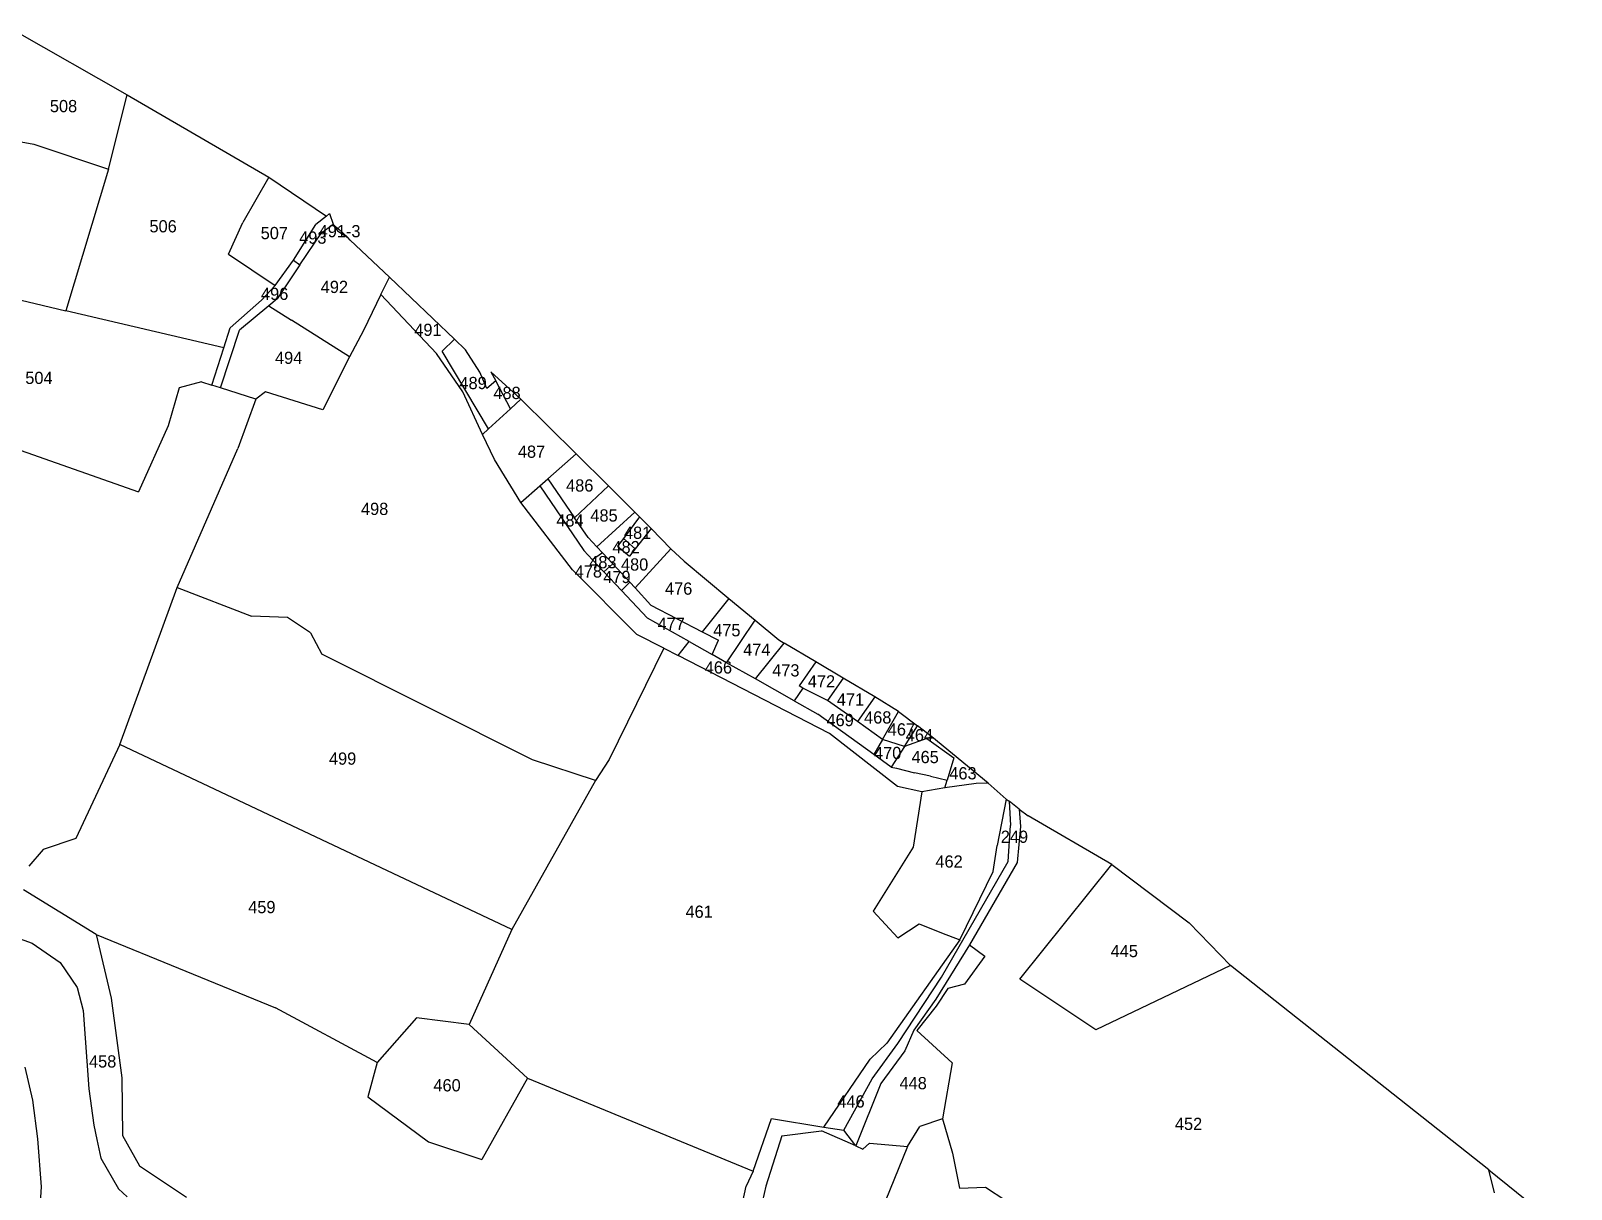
# Model space of a CAD drawing. Header units: metres. Extents: x 215851 to 218449, y 2702083 to 2704249.
# Drawn here: x 216595.1 to 216910.1, y 2703966.3 to 2704203.2 of the extents above; entities that cross this region are included whole.
import ezdxf
from ezdxf.enums import TextEntityAlignment as Align

# ---------------------------------------------------------------- set-up
doc = ezdxf.new("R2010")
doc.units = ezdxf.units.M

msp = doc.modelspace()

# ---------------------------------------------------------------- linework, layer by layer
at = {"layer": 'LIN'}
for p, q in [((216591.85, 2704203.15), (216614.78, 2704190.09)), ((216611, 2704174.84), (216614.78, 2704190.09)), ((216614.78, 2704190.09), (216643.8, 2704173.2)), ((216588.61, 2704181.29), (216595.73, 2704179.95)), ((216595.73, 2704179.95), (216611, 2704174.84)), ((216611, 2704174.84), (216602.3, 2704145.92)), ((216643.8, 2704173.2), (216638.48, 2704163.95)), ((216643.8, 2704173.2), (216655.54, 2704165.27)), ((216655.54, 2704165.27), (216653.36, 2704163.56)), ((216655.54, 2704165.27), (216656.17, 2704165.78)), ((216656.17, 2704165.78), (216656.93, 2704163.59)), ((216635.52, 2704157.48), (216638.48, 2704163.95)), ((216648.81, 2704156.23), (216653.36, 2704163.56)), ((216650.12, 2704155.27), (216654.55, 2704161.87)), ((216654.55, 2704161.87), (216656.93, 2704163.59)), ((216657.04, 2704163.42), (216656.93, 2704163.59)), ((216657.04, 2704163.42), (216658.09, 2704162.58)), ((216657.04, 2704163.42), (216657.83, 2704162.27)), ((216657.83, 2704162.27), (216659.9, 2704160.86)), ((216658.09, 2704162.58), (216659.9, 2704160.86)), ((216660.43, 2704160.35), (216659.9, 2704160.86)), ((216668.43, 2704152.75), (216660.43, 2704160.35)), ((216555.26, 2704157.01), (216602.3, 2704145.92)), ((216635.52, 2704157.48), (216645.07, 2704151.1)), ((216645.07, 2704151.1), (216648.81, 2704156.23)), ((216648.81, 2704156.23), (216650.12, 2704155.27)), ((216650.12, 2704155.27), (216645.49, 2704148.37)), ((216666.71, 2704149.24), (216668.43, 2704152.75)), ((216681.75, 2704140.08), (216668.43, 2704152.75)), ((216645.07, 2704151.1), (216642.27, 2704148.06)), ((216666.71, 2704149.24), (216663.1, 2704141.87)), ((216666.71, 2704149.24), (216678.09, 2704137.15)), ((216635.88, 2704142.44), (216642.27, 2704148.06)), ((216643.78, 2704146.95), (216637.76, 2704141.96)), ((216645.49, 2704148.37), (216643.78, 2704146.95)), ((216643.78, 2704146.95), (216648.44, 2704144)), ((216634.55, 2704138.32), (216602.3, 2704145.92)), ((216660.29, 2704136.49), (216648.44, 2704144)), ((216633.91, 2704130.12), (216637.76, 2704141.96)), ((216634.55, 2704138.32), (216635.88, 2704142.44)), ((216663.1, 2704141.87), (216660.29, 2704136.49)), ((216679.23, 2704137.65), (216681.75, 2704140.08)), ((216681.75, 2704140.08), (216684.01, 2704137.93)), ((216632.1, 2704130.69), (216634.55, 2704138.32)), ((216683.41, 2704129.33), (216678.09, 2704137.15)), ((216688.71, 2704121.77), (216679.23, 2704137.65)), ((216686.91, 2704133.32), (216684.01, 2704137.93)), ((216660.29, 2704136.49), (216654.81, 2704125.63)), ((216629.98, 2704131.36), (216625.46, 2704130.15)), ((216629.98, 2704131.36), (216632.1, 2704130.69)), ((216633.91, 2704130.12), (216632.1, 2704130.69)), ((216688.33, 2704130), (216686.91, 2704133.32)), ((216690.16, 2704131.6), (216688.33, 2704130)), ((216689.2, 2704133.42), (216695.31, 2704127.86)), ((216689.2, 2704133.42), (216690.16, 2704131.6)), ((216693.18, 2704125.89), (216690.16, 2704131.6)), ((216562.23, 2704128.24), (216617.15, 2704108.89)), ((216625.46, 2704130.15), (216623.19, 2704122.39)), ((216641.1, 2704127.85), (216633.91, 2704130.12)), ((216641.1, 2704127.85), (216637.47, 2704117.75)), ((216643.08, 2704129.31), (216641.1, 2704127.85)), ((216654.81, 2704125.63), (216643.08, 2704129.31)), ((216687.48, 2704120.63), (216683.41, 2704129.33)), ((216695.31, 2704127.86), (216693.18, 2704125.89)), ((216695.31, 2704127.86), (216706.59, 2704116.64)), ((216693.18, 2704125.89), (216690.95, 2704123.84)), ((216623.19, 2704122.39), (216617.15, 2704108.89)), ((216687.48, 2704120.63), (216688.71, 2704121.77)), ((216690.95, 2704123.84), (216688.71, 2704121.77)), ((216625.06, 2704089.29), (216637.47, 2704117.75)), ((216689.95, 2704115.48), (216687.48, 2704120.63)), ((216695.31, 2704106.68), (216689.95, 2704115.48)), ((216706.59, 2704116.64), (216700.82, 2704111.54)), ((216706.59, 2704116.64), (216713.2, 2704110.08)), ((216699.19, 2704110.11), (216700.82, 2704111.54)), ((216700.82, 2704111.54), (216706.3, 2704103.54)), ((216695.31, 2704106.68), (216699.19, 2704110.11)), ((216699.19, 2704110.11), (216708.18, 2704096.88)), ((216713.2, 2704110.08), (216706.3, 2704103.54)), ((216713.2, 2704110.08), (216718.61, 2704104.71)), ((216705.88, 2704092.92), (216695.31, 2704106.68)), ((216709.05, 2704099.52), (216706.3, 2704103.54)), ((216718.61, 2704104.71), (216710.81, 2704097.64)), ((216719.57, 2704103.75), (216716.27, 2704099.37)), ((216718.61, 2704104.71), (216719.57, 2704103.75)), ((216719.57, 2704103.75), (216721.95, 2704101.38)), ((216710.81, 2704097.64), (216709.05, 2704099.52)), ((216716.27, 2704099.37), (216715.07, 2704097.77)), ((216716.27, 2704099.37), (216718.69, 2704097.23)), ((216721.95, 2704101.38), (216718.69, 2704097.23)), ((216721.95, 2704101.38), (216725.97, 2704097.23)), ((216709.99, 2704094.96), (216708.18, 2704096.88)), ((216711.99, 2704096.38), (216709.99, 2704094.96)), ((216711.99, 2704096.38), (216710.81, 2704097.64)), ((216711.99, 2704096.38), (216714.1, 2704094.13)), ((216715.07, 2704097.77), (216717.51, 2704095.74)), ((216718.69, 2704097.23), (216717.51, 2704095.74)), ((216725.97, 2704097.23), (216718.65, 2704089.24)), ((216725.97, 2704097.23), (216728.7, 2704094.68)), ((216719.05, 2704079.74), (216705.88, 2704092.92)), ((216709.99, 2704094.96), (216712.27, 2704092.55)), ((216712.27, 2704092.55), (216714.1, 2704094.13)), ((216715.9, 2704088.69), (216712.27, 2704092.55)), ((216717.6, 2704090.4), (216714.1, 2704094.13)), ((216728.7, 2704094.68), (216737.85, 2704087.09)), ((216717.6, 2704090.4), (216715.9, 2704088.69)), ((216718.65, 2704089.24), (216717.6, 2704090.4)), ((216613.28, 2704057.25), (216625.06, 2704089.29)), ((216625.06, 2704089.29), (216640.26, 2704083.45)), ((216715.9, 2704088.69), (216721.2, 2704083.06)), ((216718.65, 2704089.24), (216721.88, 2704085.7)), ((216737.85, 2704087.09), (216732.38, 2704080.29)), ((216737.85, 2704087.09), (216743.25, 2704082.61)), ((216647.57, 2704083.22), (216640.26, 2704083.45)), ((216652.3, 2704080.02), (216647.57, 2704083.22)), ((216729.7, 2704078.27), (216721.2, 2704083.06)), ((216721.88, 2704085.7), (216732.38, 2704080.29)), ((216652.3, 2704080.02), (216654.61, 2704075.7)), ((216732.38, 2704080.29), (216735.72, 2704078.56)), ((216737.38, 2704073.94), (216743.25, 2704082.61)), ((216743.25, 2704082.61), (216748.07, 2704078.6)), ((216724.52, 2704076.91), (216713.39, 2704054.16)), ((216724.52, 2704076.91), (216719.05, 2704079.74)), ((216724.52, 2704076.91), (216727.46, 2704075.39)), ((216727.46, 2704075.39), (216729.7, 2704078.27)), ((216729.7, 2704078.27), (216734.4, 2704075.62)), ((216734.4, 2704075.62), (216735.72, 2704078.56)), ((216743.27, 2704070.62), (216749.15, 2704077.94)), ((216748.07, 2704078.6), (216749.15, 2704077.94)), ((216755.62, 2704074.11), (216749.15, 2704077.94)), ((216697.71, 2704054.09), (216654.61, 2704075.7)), ((216758.41, 2704059.44), (216727.46, 2704075.39)), ((216737.38, 2704073.94), (216734.4, 2704075.62)), ((216743.27, 2704070.62), (216737.38, 2704073.94)), ((216755.62, 2704074.11), (216752.24, 2704069.25)), ((216761.23, 2704070.78), (216755.62, 2704074.11)), ((216751.19, 2704066.16), (216743.27, 2704070.62)), ((216761.23, 2704070.78), (216758.04, 2704066.25)), ((216767.68, 2704066.97), (216761.23, 2704070.78)), ((216752.97, 2704068.73), (216751.19, 2704066.16)), ((216752.97, 2704068.73), (216752.24, 2704069.25)), ((216758.04, 2704066.25), (216752.97, 2704068.73)), ((216751.19, 2704066.16), (216756.05, 2704063.42)), ((216764.17, 2704061.9), (216758.04, 2704066.25)), ((216767.68, 2704066.97), (216764.17, 2704061.9)), ((216772.53, 2704063.95), (216767.68, 2704066.97)), ((216767.5, 2704055.17), (216756.05, 2704063.42)), ((216769.28, 2704058.27), (216764.17, 2704061.9)), ((216769.28, 2704058.27), (216772.53, 2704063.95)), ((216772.53, 2704063.95), (216776.38, 2704061.01)), ((216773.73, 2704056.84), (216776.38, 2704061.01)), ((216779.32, 2704058.82), (216776.38, 2704061.01)), ((216772.34, 2704048.64), (216758.41, 2704059.44)), ((216769.28, 2704058.27), (216767.5, 2704055.17)), ((216773.73, 2704056.84), (216769.28, 2704058.27)), ((216778.32, 2704058.47), (216773.73, 2704056.84)), ((216779.32, 2704058.82), (216778.32, 2704058.47)), ((216778.32, 2704058.47), (216783.86, 2704054.47)), ((216790.87, 2704049.34), (216779.32, 2704058.82)), ((216613.28, 2704057.25), (216604.3, 2704037.99)), ((216693.44, 2704019.39), (216613.28, 2704057.25)), ((216771.05, 2704052.61), (216767.5, 2704055.17)), ((216773.73, 2704056.84), (216771.05, 2704052.61)), ((216710.55, 2704049.85), (216697.71, 2704054.09)), ((216713.39, 2704054.16), (216710.55, 2704049.85)), ((216771.05, 2704052.61), (216772.09, 2704052.37)), ((216772.09, 2704052.37), (216775.78, 2704051.44)), ((216783.86, 2704054.47), (216782.48, 2704049.96)), ((216710.55, 2704049.85), (216693.44, 2704019.39)), ((216777.31, 2704047.57), (216772.34, 2704048.64)), ((216779.04, 2704050.72), (216775.78, 2704051.44)), ((216779.04, 2704050.72), (216782.48, 2704049.96)), ((216781.99, 2704048.37), (216782.48, 2704049.96)), ((216788.42, 2704049.24), (216781.99, 2704048.37)), ((216790.87, 2704049.34), (216788.42, 2704049.24)), ((216790.87, 2704049.34), (216794.54, 2704046.06)), ((216777.31, 2704047.57), (216775.54, 2704036.23)), ((216781.99, 2704048.37), (216777.31, 2704047.57)), ((216794.54, 2704046.06), (216792.7, 2704036.59)), ((216794.54, 2704046.06), (216795.14, 2704045.61)), ((216797.18, 2704044), (216795.14, 2704045.61)), ((216795.14, 2704045.61), (216795.43, 2704040.67)), ((216797.18, 2704044), (216797.48, 2704040.47)), ((216797.18, 2704044), (216799.02, 2704042.66)), ((216816.13, 2704032.68), (216799.02, 2704042.66)), ((216794.98, 2704033.29), (216795.43, 2704040.67)), ((216797.48, 2704040.47), (216796.78, 2704033.06)), ((216604.3, 2704037.99), (216597.62, 2704035.78)), ((216775.54, 2704036.23), (216767.32, 2704023.12)), ((216791.88, 2704031.28), (216792.7, 2704036.59)), ((216597.62, 2704035.78), (216594.72, 2704032.37)), ((216781.3, 2704009.65), (216794.98, 2704033.29)), ((216796.78, 2704033.06), (216787.06, 2704016.26)), ((216797.33, 2704009.27), (216816.13, 2704032.68)), ((216816.13, 2704032.68), (216831.94, 2704020.74)), ((216785.06, 2704017.27), (216791.88, 2704031.28)), ((216608.48, 2704018.4), (216593.61, 2704027.5)), ((216767.32, 2704023.12), (216772.36, 2704017.72)), ((216772.36, 2704017.72), (216776.73, 2704020.53)), ((216776.73, 2704020.53), (216781.31, 2704018.72)), ((216840.39, 2704012.04), (216831.94, 2704020.74)), ((216591.25, 2704018.12), (216595.39, 2704016.58)), ((216608.48, 2704018.4), (216611.56, 2704005.34)), ((216608.48, 2704018.4), (216645.17, 2704003.38)), ((216693.44, 2704019.39), (216684.77, 2703999.96)), ((216785.06, 2704017.27), (216770.15, 2703996.15)), ((216781.31, 2704018.72), (216785.06, 2704017.27)), ((216595.39, 2704016.58), (216601.1, 2704012.62)), ((216787.06, 2704016.26), (216780.15, 2704005.17)), ((216790.17, 2704013.94), (216786, 2704008.21)), ((216787.06, 2704016.26), (216790.17, 2704013.94)), ((216601.1, 2704012.62), (216604.56, 2704007.56)), ((216840.39, 2704012.04), (216812.9, 2703998.85)), ((216893.26, 2703970.22), (216840.39, 2704012.04)), ((216604.56, 2704007.56), (216605.79, 2704002.86)), ((216772.38, 2703996.06), (216781.3, 2704009.65)), ((216786, 2704008.21), (216782.59, 2704007.31)), ((216812.9, 2703998.85), (216797.33, 2704009.27)), ((216611.56, 2704005.34), (216613.69, 2703989.05)), ((216780.15, 2704005.17), (216775.67, 2703998.79)), ((216782.59, 2704007.31), (216780.21, 2704003.71)), ((216605.79, 2704002.86), (216606.94, 2703986.84)), ((216665.92, 2703992.23), (216645.17, 2704003.38)), ((216673.96, 2704001.35), (216665.92, 2703992.23)), ((216684.77, 2703999.96), (216673.96, 2704001.35)), ((216780.21, 2704003.71), (216776.24, 2703998.71)), ((216684.77, 2703999.96), (216696.66, 2703988.99)), ((216775.67, 2703998.79), (216773.79, 2703994.55)), ((216776.24, 2703998.71), (216783.51, 2703992.14)), ((216766.71, 2703992.91), (216770.15, 2703996.15)), ((216767.16, 2703988.87), (216772.38, 2703996.06)), ((216665.92, 2703992.23), (216664.04, 2703985.19)), ((216757.27, 2703978.94), (216766.71, 2703992.91)), ((216773.79, 2703994.55), (216768.9, 2703987.91)), ((216783.51, 2703992.14), (216781.49, 2703980.71)), ((216595.54, 2703984.52), (216593.94, 2703991.25)), ((216613.69, 2703989.05), (216613.86, 2703977.24)), ((216696.66, 2703988.99), (216687.35, 2703972.36)), ((216696.66, 2703988.99), (216742.82, 2703969.98)), ((216761.38, 2703978.35), (216767.16, 2703988.87)), ((216606.94, 2703986.84), (216607.97, 2703979.4)), ((216768.9, 2703987.91), (216763.78, 2703975.13)), ((216596.54, 2703976.6), (216595.54, 2703984.52)), ((216664.04, 2703985.19), (216676.43, 2703975.95)), ((216607.97, 2703979.4), (216608.58, 2703976.42)), ((216742.82, 2703969.98), (216746.55, 2703980.72)), ((216746.55, 2703980.72), (216757.27, 2703978.94)), ((216774.36, 2703975.04), (216776.91, 2703979.14)), ((216781.49, 2703980.71), (216776.91, 2703979.14)), ((216781.49, 2703980.71), (216783.55, 2703973.64)), ((216597.27, 2703966.74), (216596.54, 2703976.6)), ((216608.58, 2703976.42), (216609.45, 2703972.63)), ((216613.86, 2703977.24), (216617.3, 2703971.07)), ((216748.67, 2703977.17), (216745.41, 2703966.93)), ((216748.67, 2703977.17), (216756.8, 2703978.24)), ((216763.78, 2703975.13), (216756.8, 2703978.24)), ((216757.27, 2703978.94), (216761.38, 2703978.35)), ((216763.78, 2703975.13), (216761.38, 2703978.35)), ((216676.43, 2703975.95), (216687.35, 2703972.36)), ((216774.36, 2703975.04), (216755.86, 2703929.69)), ((216763.78, 2703975.13), (216765.21, 2703974.5)), ((216765.21, 2703974.5), (216766.61, 2703975.68)), ((216766.61, 2703975.68), (216770.54, 2703975.36)), ((216770.54, 2703975.36), (216774.36, 2703975.04)), ((216783.55, 2703973.64), (216784.97, 2703966.52)), ((216609.45, 2703972.63), (216613.06, 2703966.35)), ((216617.3, 2703971.07), (216626.94, 2703964.69)), ((216742.82, 2703969.98), (216741.41, 2703966.92)), ((216894.42, 2703965.54), (216893.26, 2703970.22)), ((216893.26, 2703970.22), (216910.07, 2703956.68)), ((216596.6, 2703955.46), (216597.27, 2703966.74)), ((216736.1, 2703942.82), (216741.41, 2703966.92)), ((216745.41, 2703966.93), (216740.02, 2703943)), ((216784.97, 2703966.52), (216790.34, 2703966.72)), ((216790.34, 2703966.72), (216794.47, 2703964)), ((216613.06, 2703966.35), (216614.82, 2703964.75))]:
    msp.add_line(p, q, dxfattribs=at)

# ---------------------------------------------------------------- texts
at = {"layer": 'PAR'}
for s, p in [('508', (216601.8, 2704187.76)), ('506', (216622.16, 2704163.19)), ('507', (216644.9, 2704161.8)), ('493', (216652.77, 2704160.87)), ('491-3', (216658.24, 2704162.19)), ('496', (216644.97, 2704149.37)), ('492', (216657.18, 2704150.79)), ('491', (216676.31, 2704142.01)), ('494', (216647.83, 2704136.29)), ('504', (216596.77, 2704132.19)), ('489', (216685.54, 2704131.14)), ('488', (216692.48, 2704129.11)), ('487', (216697.49, 2704117.1)), ('486', (216707.35, 2704110.19)), ('498', (216665.41, 2704105.4)), ('485', (216712.31, 2704104.06)), ('484', (216705.34, 2704103.05)), ('482', (216716.82, 2704097.58)), ('481', (216719.18, 2704100.52)), ('483', (216712.08, 2704094.5)), ('478', (216709.11, 2704092.61)), ('479', (216714.95, 2704091.48)), ('480', (216718.57, 2704094.03)), ('476', (216727.57, 2704089.1)), ('477', (216726.04, 2704081.9)), ('475', (216737.42, 2704080.57)), ('474', (216743.55, 2704076.62)), ('466', (216735.7, 2704072.98)), ('473', (216749.49, 2704072.38)), ('472', (216756.77, 2704070.15)), ('471', (216762.7, 2704066.41)), ('469', (216760.59, 2704062.22)), ('468', (216768.28, 2704062.76)), ('467', (216773.12, 2704060.31)), ('464', (216776.8, 2704059.13)), ('499', (216658.86, 2704054.34)), ('470', (216770.31, 2704055.49)), ('465', (216777.97, 2704054.66)), ('463', (216785.7, 2704051.34)), ('249', (216796.23, 2704038.36)), ('462', (216782.86, 2704033.3)), ('459', (216642.35, 2704023.98)), ('461', (216731.76, 2704023.03)), ('445', (216818.69, 2704014.97)), ('458', (216609.8, 2703992.42)), ('460', (216680.22, 2703987.54)), ('448', (216775.52, 2703987.98)), ('446', (216762.81, 2703984.24)), ('452', (216831.83, 2703979.65))]:
    msp.add_text(s, height=2.5, dxfattribs=at).set_placement(p, align=Align.MIDDLE)

doc.saveas('drawing.dxf')
